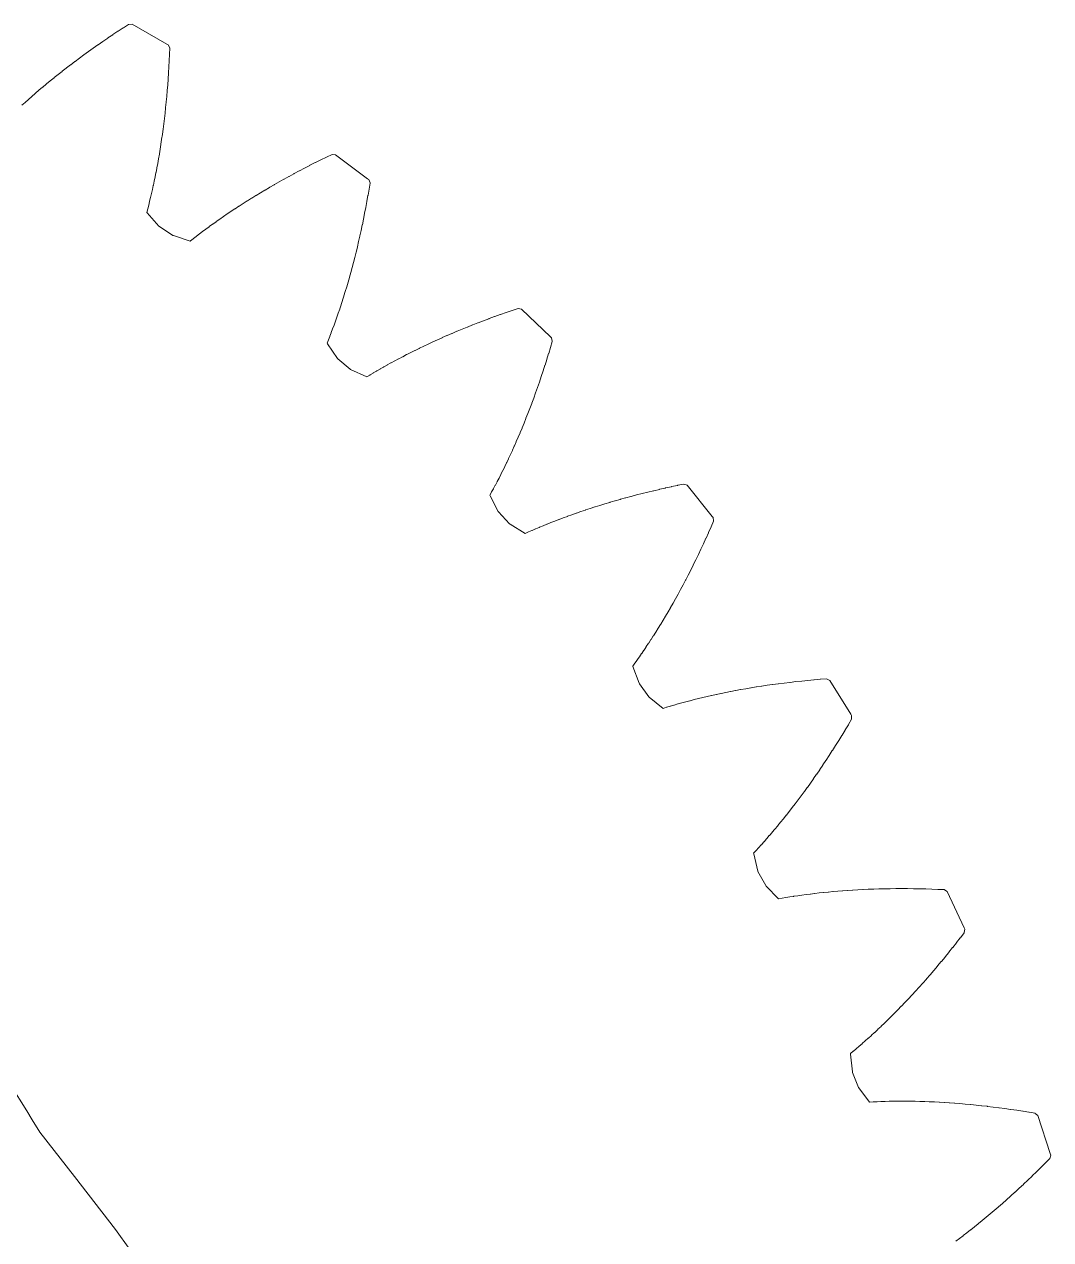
# Model space of a CAD drawing. Header units: inches. Extents: x 503.6 to 598.2, y -152.3 to -73.6.
# Drawn here: x 550.89 to 573.89, y -106.42 to -79.18 of the extents above; entities that cross this region are included whole.
import ezdxf

# ---------------------------------------------------------------- set-up
doc = ezdxf.new("R2010")
doc.units = ezdxf.units.IN
doc.header["$MEASUREMENT"] = 0
doc.layers.add('Layer 1', color=7, linetype='Continuous')

msp = doc.modelspace()

# ---------------------------------------------------------------- linework, layer by layer
at = {"layer": 'Layer 1', "color": 163, "lineweight": 5}
for points in [[(550.831, -80.995), (550.901, -80.931), (550.904, -80.929), (550.976, -80.864), (550.979, -80.862), (551.053, -80.796), (551.055, -80.794), (551.131, -80.728), (551.134, -80.726), (551.212, -80.659), (551.214, -80.657), (551.294, -80.59), (551.297, -80.587), (551.378, -80.52), (551.381, -80.517), (551.464, -80.449), (551.466, -80.446), (551.552, -80.378), (551.554, -80.375), (551.641, -80.306), (551.644, -80.303), (551.733, -80.234), (551.736, -80.231), (551.826, -80.161), (551.83, -80.158), (551.922, -80.088), (551.925, -80.085), (552.019, -80.014), (552.022, -80.011), (552.119, -79.94), (552.122, -79.937), (552.22, -79.865), (552.223, -79.863), (552.323, -79.79), (552.327, -79.788), (552.428, -79.715), (552.432, -79.713), (552.536, -79.64), (552.539, -79.637), (552.645, -79.564), (552.649, -79.561), (552.756, -79.488), (552.76, -79.485), (552.87, -79.412), (552.873, -79.409), (552.985, -79.335), (552.989, -79.333), (553.102, -79.258), (553.106, -79.256), (553.222, -79.181), (553.224, -79.181), (553.302, -79.179), (554.081, -79.624), (554.108, -79.639), (554.109, -79.641), (554.146, -79.709), (554.146, -79.714), (554.141, -79.851), (554.14, -79.856), (554.134, -79.991), (554.134, -79.996), (554.127, -80.13), (554.126, -80.134), (554.118, -80.266), (554.118, -80.271), (554.11, -80.401), (554.109, -80.405), (554.1, -80.533), (554.1, -80.538), (554.089, -80.664), (554.089, -80.668), (554.078, -80.793), (554.077, -80.797), (554.066, -80.92), (554.065, -80.924), (554.053, -81.045), (554.053, -81.049), (554.04, -81.168), (554.04, -81.172), (554.026, -81.289), (554.025, -81.293), (554.011, -81.409), (554.011, -81.413), (553.996, -81.526), (553.996, -81.53), (553.98, -81.642), (553.98, -81.646), (553.964, -81.756), (553.964, -81.76), (553.948, -81.868), (553.947, -81.871), (553.93, -81.978), (553.93, -81.981), (553.912, -82.086), (553.912, -82.089), (553.894, -82.192), (553.894, -82.195), (553.876, -82.296), (553.875, -82.299), (553.857, -82.398), (553.856, -82.401), (553.838, -82.498), (553.837, -82.502), (553.818, -82.597), (553.817, -82.6), (553.798, -82.693), (553.797, -82.697), (553.778, -82.788), (553.777, -82.791), (553.757, -82.881), (553.757, -82.884), (553.737, -82.972), (553.736, -82.975), (553.716, -83.06), (553.715, -83.063), (553.695, -83.147), (553.694, -83.15), (553.673, -83.233), (553.673, -83.235), (553.652, -83.316), (553.651, -83.318), (553.631, -83.397), (553.64, -83.407), (553.902, -83.706), (553.912, -83.712), (554.215, -83.911), (554.227, -83.915), (554.606, -84.037), (554.608, -84.035), (554.672, -83.985), (554.674, -83.983), (554.74, -83.932), (554.742, -83.93), (554.809, -83.879), (554.811, -83.877), (554.881, -83.825), (554.883, -83.823), (554.954, -83.77), (554.956, -83.768), (555.029, -83.715), (555.031, -83.713), (555.106, -83.659), (555.108, -83.657), (555.184, -83.603), (555.187, -83.601), (555.265, -83.546), (555.268, -83.544), (555.347, -83.489), (555.35, -83.487), (555.432, -83.431), (555.435, -83.429), (555.518, -83.373), (555.521, -83.371), (555.606, -83.315), (555.609, -83.313), (555.696, -83.256), (555.699, -83.254), (555.788, -83.196), (555.791, -83.195), (555.882, -83.137), (555.885, -83.135), (555.978, -83.077), (555.982, -83.075), (556.076, -83.017), (556.079, -83.015), (556.176, -82.956), (556.179, -82.954), (556.278, -82.896), (556.281, -82.894), (556.381, -82.835), (556.385, -82.833), (556.487, -82.774), (556.491, -82.771), (556.595, -82.712), (556.599, -82.71), (556.704, -82.651), (556.708, -82.649), (556.816, -82.589), (556.82, -82.587), (556.93, -82.527), (556.934, -82.525), (557.046, -82.466), (557.05, -82.464), (557.164, -82.404), (557.167, -82.402), (557.283, -82.342), (557.287, -82.34), (557.405, -82.28), (557.409, -82.278), (557.529, -82.219), (557.533, -82.216), (557.655, -82.157), (557.659, -82.155), (557.783, -82.095), (557.785, -82.095), (557.863, -82.102), (558.581, -82.64), (558.606, -82.658), (558.607, -82.661), (558.635, -82.733), (558.635, -82.737), (558.612, -82.873), (558.612, -82.877), (558.589, -83.011), (558.588, -83.016), (558.564, -83.147), (558.564, -83.152), (558.54, -83.282), (558.539, -83.286), (558.514, -83.414), (558.513, -83.418), (558.488, -83.545), (558.487, -83.549), (558.462, -83.673), (558.461, -83.677), (558.434, -83.8), (558.433, -83.804), (558.407, -83.924), (558.406, -83.928), (558.379, -84.047), (558.378, -84.051), (558.351, -84.167), (558.35, -84.171), (558.322, -84.286), (558.321, -84.29), (558.293, -84.403), (558.292, -84.407), (558.263, -84.518), (558.262, -84.521), (558.234, -84.63), (558.233, -84.634), (558.203, -84.741), (558.202, -84.745), (558.173, -84.85), (558.172, -84.854), (558.142, -84.957), (558.141, -84.961), (558.112, -85.062), (558.111, -85.066), (558.08, -85.165), (558.079, -85.169), (558.049, -85.266), (558.048, -85.27), (558.018, -85.366), (558.017, -85.369), (557.986, -85.463), (557.985, -85.466), (557.955, -85.558), (557.954, -85.561), (557.923, -85.651), (557.922, -85.654), (557.892, -85.743), (557.891, -85.746), (557.86, -85.832), (557.859, -85.835), (557.828, -85.92), (557.827, -85.923), (557.796, -86.006), (557.795, -86.008), (557.765, -86.089), (557.764, -86.092), (557.733, -86.171), (557.732, -86.174), (557.702, -86.251), (557.701, -86.254), (557.67, -86.329), (557.678, -86.34), (557.902, -86.669), (557.912, -86.677), (558.187, -86.91), (558.199, -86.916), (558.56, -87.084), (558.562, -87.082), (558.632, -87.04), (558.634, -87.039), (558.705, -86.996), (558.708, -86.995), (558.781, -86.952), (558.783, -86.95), (558.859, -86.907), (558.861, -86.905), (558.938, -86.862), (558.941, -86.86), (559.019, -86.816), (559.022, -86.815), (559.102, -86.77), (559.105, -86.769), (559.187, -86.724), (559.19, -86.723), (559.274, -86.678), (559.277, -86.676), (559.363, -86.631), (559.366, -86.63), (559.454, -86.584), (559.457, -86.583), (559.547, -86.537), (559.55, -86.536), (559.641, -86.49), (559.645, -86.488), (559.738, -86.443), (559.741, -86.441), (559.837, -86.395), (559.84, -86.394), (559.937, -86.348), (559.941, -86.346), (560.04, -86.3), (560.043, -86.298), (560.144, -86.252), (560.148, -86.251), (560.251, -86.204), (560.254, -86.203), (560.359, -86.157), (560.363, -86.155), (560.47, -86.109), (560.473, -86.107), (560.582, -86.061), (560.586, -86.06), (560.697, -86.014), (560.7, -86.012), (560.813, -85.966), (560.817, -85.965), (560.932, -85.919), (560.935, -85.917), (561.052, -85.872), (561.056, -85.87), (561.174, -85.824), (561.179, -85.823), (561.299, -85.778), (561.303, -85.776), (561.425, -85.731), (561.43, -85.729), (561.554, -85.685), (561.558, -85.683), (561.684, -85.639), (561.689, -85.637), (561.817, -85.593), (561.821, -85.591), (561.951, -85.547), (561.954, -85.548), (562.03, -85.564), (562.677, -86.186), (562.699, -86.207), (562.7, -86.21), (562.719, -86.285), (562.718, -86.289), (562.679, -86.421), (562.678, -86.426), (562.639, -86.555), (562.637, -86.56), (562.598, -86.688), (562.597, -86.692), (562.557, -86.818), (562.555, -86.822), (562.515, -86.946), (562.513, -86.95), (562.473, -87.072), (562.472, -87.077), (562.431, -87.197), (562.43, -87.201), (562.389, -87.319), (562.387, -87.323), (562.346, -87.439), (562.345, -87.443), (562.303, -87.557), (562.302, -87.561), (562.26, -87.674), (562.259, -87.677), (562.217, -87.788), (562.216, -87.792), (562.174, -87.9), (562.172, -87.904), (562.13, -88.01), (562.129, -88.014), (562.087, -88.119), (562.086, -88.122), (562.044, -88.225), (562.042, -88.229), (562, -88.329), (561.998, -88.333), (561.956, -88.432), (561.955, -88.435), (561.913, -88.532), (561.912, -88.535), (561.87, -88.631), (561.868, -88.634), (561.826, -88.727), (561.824, -88.73), (561.783, -88.822), (561.781, -88.825), (561.74, -88.914), (561.738, -88.917), (561.697, -89.005), (561.695, -89.008), (561.654, -89.094), (561.652, -89.097), (561.611, -89.181), (561.61, -89.183), (561.569, -89.266), (561.567, -89.268), (561.526, -89.349), (561.525, -89.351), (561.484, -89.43), (561.483, -89.432), (561.443, -89.509), (561.441, -89.511), (561.401, -89.586), (561.4, -89.589), (561.36, -89.662), (561.359, -89.664), (561.319, -89.735), (561.326, -89.747), (561.508, -90.101), (561.516, -90.11), (561.761, -90.376), (561.772, -90.383), (562.109, -90.594), (562.112, -90.592), (562.186, -90.559), (562.189, -90.558), (562.264, -90.525), (562.267, -90.523), (562.345, -90.49), (562.348, -90.489), (562.427, -90.455), (562.43, -90.454), (562.512, -90.42), (562.515, -90.419), (562.598, -90.385), (562.601, -90.383), (562.686, -90.349), (562.689, -90.348), (562.776, -90.314), (562.779, -90.313), (562.868, -90.279), (562.871, -90.277), (562.962, -90.243), (562.965, -90.242), (563.058, -90.208), (563.061, -90.207), (563.156, -90.173), (563.159, -90.171), (563.256, -90.137), (563.259, -90.136), (563.358, -90.102), (563.361, -90.101), (563.461, -90.067), (563.465, -90.066), (563.567, -90.032), (563.57, -90.031), (563.674, -89.998), (563.678, -89.996), (563.784, -89.963), (563.788, -89.962), (563.896, -89.929), (563.899, -89.928), (564.009, -89.895), (564.013, -89.894), (564.124, -89.861), (564.129, -89.86), (564.242, -89.827), (564.246, -89.826), (564.361, -89.794), (564.366, -89.793), (564.483, -89.761), (564.487, -89.76), (564.606, -89.729), (564.61, -89.728), (564.731, -89.697), (564.736, -89.696), (564.859, -89.665), (564.863, -89.664), (564.988, -89.634), (564.993, -89.633), (565.119, -89.603), (565.124, -89.602), (565.253, -89.573), (565.257, -89.572), (565.388, -89.543), (565.392, -89.542), (565.525, -89.514), (565.53, -89.513), (565.664, -89.486), (565.667, -89.486), (565.74, -89.512), (566.306, -90.208), (566.325, -90.232), (566.325, -90.235), (566.335, -90.312), (566.333, -90.316), (566.279, -90.442), (566.277, -90.446), (566.222, -90.57), (566.22, -90.575), (566.165, -90.697), (566.164, -90.701), (566.108, -90.821), (566.107, -90.825), (566.052, -90.943), (566.05, -90.947), (565.994, -91.063), (565.993, -91.067), (565.938, -91.181), (565.936, -91.185), (565.88, -91.297), (565.878, -91.301), (565.823, -91.412), (565.821, -91.415), (565.766, -91.524), (565.764, -91.527), (565.71, -91.634), (565.707, -91.637), (565.652, -91.742), (565.651, -91.745), (565.596, -91.848), (565.594, -91.851), (565.539, -91.952), (565.537, -91.955), (565.483, -92.054), (565.481, -92.057), (565.426, -92.154), (565.425, -92.158), (565.371, -92.253), (565.368, -92.256), (565.315, -92.349), (565.313, -92.352), (565.259, -92.443), (565.257, -92.446), (565.204, -92.535), (565.202, -92.538), (565.149, -92.626), (565.147, -92.629), (565.094, -92.714), (565.092, -92.717), (565.04, -92.801), (565.038, -92.804), (564.986, -92.886), (564.984, -92.889), (564.933, -92.969), (564.931, -92.971), (564.88, -93.05), (564.878, -93.052), (564.827, -93.129), (564.825, -93.131), (564.775, -93.206), (564.773, -93.208), (564.724, -93.281), (564.722, -93.284), (564.672, -93.355), (564.671, -93.357), (564.622, -93.426), (564.62, -93.429), (564.572, -93.496), (564.57, -93.498), (564.522, -93.564), (564.527, -93.577), (564.664, -93.95), (564.672, -93.96), (564.881, -94.254), (564.892, -94.263), (565.201, -94.513), (565.203, -94.512), (565.281, -94.488), (565.284, -94.487), (565.363, -94.464), (565.366, -94.463), (565.447, -94.439), (565.45, -94.438), (565.533, -94.414), (565.537, -94.414), (565.622, -94.39), (565.624, -94.389), (565.711, -94.366), (565.714, -94.365), (565.803, -94.341), (565.806, -94.341), (565.897, -94.317), (565.9, -94.317), (565.993, -94.294), (565.996, -94.293), (566.09, -94.27), (566.094, -94.269), (566.19, -94.247), (566.193, -94.246), (566.291, -94.224), (566.294, -94.223), (566.394, -94.201), (566.398, -94.2), (566.5, -94.179), (566.503, -94.178), (566.607, -94.157), (566.611, -94.156), (566.716, -94.135), (566.72, -94.134), (566.827, -94.114), (566.831, -94.113), (566.94, -94.093), (566.944, -94.092), (567.055, -94.073), (567.059, -94.072), (567.172, -94.053), (567.176, -94.052), (567.291, -94.033), (567.295, -94.033), (567.411, -94.015), (567.416, -94.014), (567.534, -93.996), (567.538, -93.996), (567.658, -93.979), (567.663, -93.978), (567.785, -93.962), (567.789, -93.961), (567.913, -93.945), (567.917, -93.945), (568.044, -93.929), (568.048, -93.929), (568.176, -93.914), (568.18, -93.914), (568.31, -93.9), (568.314, -93.9), (568.446, -93.886), (568.45, -93.886), (568.583, -93.874), (568.588, -93.873), (568.723, -93.861), (568.728, -93.861), (568.865, -93.85), (568.867, -93.851), (568.937, -93.886), (569.412, -94.646), (569.429, -94.673), (569.429, -94.675), (569.429, -94.753), (569.427, -94.757), (569.357, -94.875), (569.355, -94.879), (569.285, -94.995), (569.283, -94.999), (569.213, -95.114), (569.211, -95.118), (569.142, -95.23), (569.139, -95.234), (569.07, -95.344), (569.068, -95.348), (568.999, -95.456), (568.996, -95.46), (568.928, -95.567), (568.925, -95.57), (568.857, -95.675), (568.854, -95.678), (568.786, -95.781), (568.784, -95.785), (568.716, -95.885), (568.713, -95.889), (568.645, -95.988), (568.643, -95.991), (568.576, -96.088), (568.573, -96.091), (568.507, -96.186), (568.504, -96.189), (568.438, -96.283), (568.435, -96.286), (568.369, -96.377), (568.367, -96.38), (568.301, -96.47), (568.299, -96.473), (568.233, -96.56), (568.231, -96.563), (568.166, -96.649), (568.164, -96.652), (568.099, -96.736), (568.097, -96.738), (568.033, -96.82), (568.031, -96.823), (567.967, -96.903), (567.965, -96.906), (567.902, -96.985), (567.9, -96.987), (567.838, -97.064), (567.836, -97.066), (567.774, -97.141), (567.772, -97.144), (567.711, -97.217), (567.709, -97.219), (567.648, -97.291), (567.646, -97.293), (567.586, -97.363), (567.584, -97.365), (567.525, -97.433), (567.523, -97.435), (567.465, -97.501), (567.463, -97.504), (567.405, -97.568), (567.403, -97.57), (567.346, -97.633), (567.344, -97.635), (567.288, -97.696), (567.286, -97.698), (567.231, -97.758), (567.234, -97.771), (567.324, -98.158), (567.33, -98.169), (567.502, -98.486), (567.511, -98.496), (567.787, -98.783), (567.79, -98.782), (567.87, -98.768), (567.873, -98.767), (567.954, -98.753), (567.957, -98.753), (568.041, -98.739), (568.044, -98.739), (568.129, -98.726), (568.132, -98.725), (568.22, -98.712), (568.223, -98.712), (568.312, -98.699), (568.315, -98.699), (568.406, -98.686), (568.409, -98.686), (568.502, -98.674), (568.505, -98.674), (568.6, -98.662), (568.603, -98.662), (568.7, -98.651), (568.703, -98.65), (568.801, -98.64), (568.805, -98.64), (568.905, -98.63), (568.908, -98.629), (569.01, -98.62), (569.014, -98.619), (569.117, -98.61), (569.121, -98.61), (569.226, -98.602), (569.23, -98.602), (569.337, -98.594), (569.341, -98.593), (569.45, -98.586), (569.454, -98.586), (569.565, -98.58), (569.569, -98.579), (569.681, -98.573), (569.685, -98.573), (569.8, -98.568), (569.804, -98.568), (569.92, -98.563), (569.924, -98.563), (570.042, -98.56), (570.046, -98.56), (570.166, -98.557), (570.17, -98.557), (570.292, -98.554), (570.296, -98.554), (570.419, -98.553), (570.423, -98.553), (570.549, -98.552), (570.553, -98.552), (570.68, -98.553), (570.684, -98.553), (570.813, -98.554), (570.817, -98.554), (570.948, -98.556), (570.952, -98.556), (571.084, -98.559), (571.089, -98.56), (571.223, -98.564), (571.227, -98.564), (571.363, -98.569), (571.367, -98.569), (571.505, -98.575), (571.507, -98.577), (571.571, -98.619), (571.95, -99.432), (571.963, -99.461), (571.963, -99.463), (571.954, -99.54), (571.951, -99.544), (571.868, -99.653), (571.865, -99.656), (571.781, -99.763), (571.778, -99.767), (571.695, -99.872), (571.693, -99.875), (571.61, -99.978), (571.607, -99.982), (571.525, -100.083), (571.522, -100.086), (571.44, -100.186), (571.437, -100.189), (571.356, -100.286), (571.353, -100.29), (571.272, -100.385), (571.27, -100.388), (571.189, -100.482), (571.187, -100.485), (571.107, -100.576), (571.104, -100.58), (571.025, -100.669), (571.022, -100.672), (570.943, -100.76), (570.94, -100.763), (570.862, -100.849), (570.86, -100.852), (570.782, -100.937), (570.779, -100.939), (570.702, -101.022), (570.7, -101.025), (570.623, -101.105), (570.62, -101.108), (570.545, -101.187), (570.542, -101.189), (570.467, -101.267), (570.465, -101.269), (570.39, -101.345), (570.388, -101.347), (570.314, -101.421), (570.312, -101.423), (570.239, -101.495), (570.237, -101.497), (570.164, -101.567), (570.162, -101.57), (570.091, -101.638), (570.088, -101.641), (570.018, -101.707), (570.016, -101.709), (569.946, -101.775), (569.944, -101.777), (569.875, -101.84), (569.872, -101.842), (569.804, -101.904), (569.802, -101.906), (569.735, -101.966), (569.733, -101.968), (569.667, -102.027), (569.664, -102.029), (569.599, -102.085), (569.597, -102.087), (569.533, -102.143), (569.53, -102.144), (569.467, -102.198), (569.465, -102.2), (569.403, -102.252), (569.404, -102.266), (569.446, -102.661), (569.451, -102.672), (569.582, -103.008), (569.591, -103.019), (569.829, -103.338), (569.832, -103.337), (569.913, -103.333), (569.916, -103.333), (569.999, -103.329), (570.002, -103.329), (570.086, -103.326), (570.089, -103.326), (570.176, -103.323), (570.179, -103.323), (570.267, -103.321), (570.27, -103.321), (570.36, -103.319), (570.363, -103.319), (570.455, -103.318), (570.458, -103.318), (570.552, -103.318), (570.555, -103.318), (570.65, -103.318), (570.654, -103.318), (570.751, -103.319), (570.754, -103.319), (570.853, -103.321), (570.856, -103.321), (570.957, -103.323), (570.961, -103.323), (571.063, -103.326), (571.066, -103.326), (571.17, -103.33), (571.174, -103.33), (571.28, -103.335), (571.283, -103.335), (571.391, -103.341), (571.395, -103.341), (571.504, -103.347), (571.508, -103.347), (571.618, -103.355), (571.622, -103.355), (571.735, -103.363), (571.739, -103.363), (571.853, -103.372), (571.857, -103.372), (571.973, -103.382), (571.977, -103.383), (572.094, -103.394), (572.098, -103.394), (572.218, -103.406), (572.222, -103.406), (572.343, -103.419), (572.347, -103.419), (572.469, -103.433), (572.474, -103.434), (572.598, -103.449), (572.602, -103.449), (572.728, -103.465), (572.733, -103.466), (572.86, -103.483), (572.865, -103.483), (572.993, -103.501), (572.998, -103.502), (573.129, -103.521), (573.133, -103.522), (573.265, -103.543), (573.27, -103.543), (573.404, -103.565), (573.409, -103.566), (573.544, -103.589), (573.546, -103.59), (573.605, -103.64), (573.881, -104.494), (573.89, -104.524), (573.89, -104.526), (573.871, -104.601), (573.868, -104.605), (573.772, -104.703), (573.768, -104.706), (573.673, -104.802), (573.669, -104.805), (573.574, -104.899), (573.571, -104.902), (573.476, -104.994), (573.473, -104.997), (573.379, -105.088), (573.376, -105.091), (573.282, -105.179), (573.279, -105.182), (573.186, -105.269), (573.183, -105.271), (573.091, -105.356), (573.088, -105.359), (572.997, -105.442), (572.993, -105.445), (572.903, -105.526), (572.9, -105.529), (572.81, -105.608), (572.807, -105.611), (572.718, -105.688), (572.715, -105.691), (572.627, -105.767), (572.624, -105.769), (572.536, -105.843), (572.534, -105.846), (572.447, -105.918), (572.444, -105.921), (572.358, -105.991), (572.355, -105.994), (572.271, -106.063), (572.268, -106.065), (572.184, -106.132), (572.181, -106.134), (572.098, -106.2), (572.095, -106.202), (572.013, -106.266), (572.01, -106.268), (571.929, -106.331), (571.927, -106.333), (571.846, -106.394), (571.844, -106.396), (571.764, -106.455)], [(553.254, -106.641), (552.927, -106.191), (552.007, -105.008), (551.234, -104.014), (551.062, -103.733), (550.939, -103.531), (550.199, -102.368)]]:
    msp.add_lwpolyline(points, dxfattribs=at)

doc.saveas('drawing.dxf')
